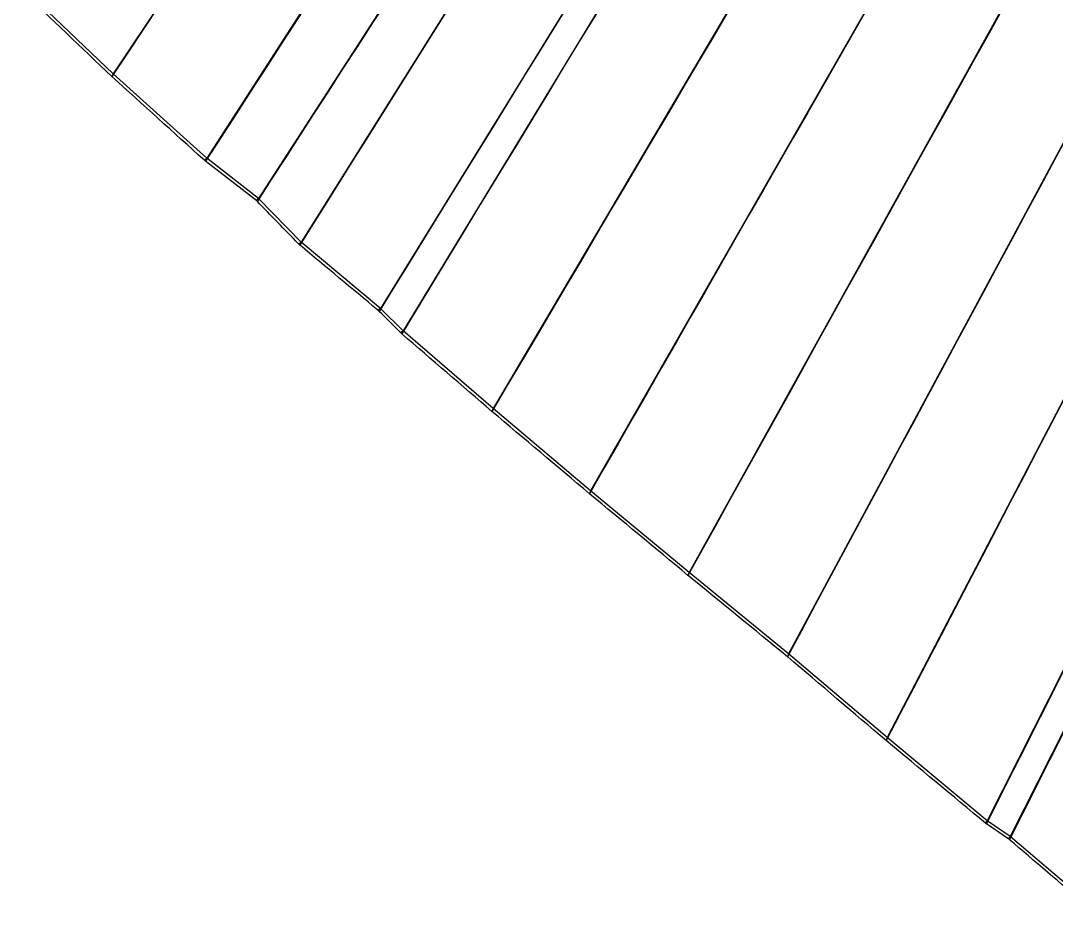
# Model space of a CAD drawing. Header units: metres. Extents: x 225018.4 to 225065.7, y 450831.4 to 450886.9.
# Drawn here: x 225024.173 to 225026.003, y 450841.605 to 450843.169 of the extents above; entities that cross this region are included whole.
import ezdxf

# ---------------------------------------------------------------- set-up
doc = ezdxf.new("R2010")
doc.units = ezdxf.units.M
doc.header["$MEASUREMENT"] = 0
doc.layers.add('사면1', color=7, linetype='Continuous')

msp = doc.modelspace()

# ---------------------------------------------------------------- linework, layer by layer
at = {"layer": '사면1', "color": 53}
for p, q in [((225027.9272, 450848.4794, 166.8093), (225024.3365, 450843.0751, 171.1349)), ((225027.9272, 450848.4794, 166.8093), (225024.3365, 450843.0751, 171.1349)), ((225028.0382, 450848.4056, 166.8322), (225024.5016, 450842.9256, 171.1803)), ((225028.1353, 450848.343, 166.8521), (225024.5933, 450842.8546, 171.2068)), ((225028.1503, 450848.3333, 166.8551), (225024.6685, 450842.7771, 171.2264)), ((225028.1503, 450848.3333, 166.8551), (225024.6685, 450842.7771, 171.2264)), ((225028.2633, 450848.2625, 166.878), (225024.8086, 450842.6601, 171.2659)), ((225028.2633, 450848.2625, 166.878), (225024.8086, 450842.6601, 171.2659)), ((225028.2725, 450848.2568, 166.8799), (225024.8486, 450842.6203, 171.2765)), ((225028.2725, 450848.2568, 166.8799), (225024.8486, 450842.6203, 171.2765)), ((225028.3772, 450848.1932, 166.9009), (225025.0077, 450842.4832, 171.321)), ((225028.3772, 450848.1932, 166.9009), (225025.0077, 450842.4832, 171.321)), ((225028.492, 450848.1254, 166.9238), (225025.1799, 450842.3378, 171.3694)), ((225028.492, 450848.1254, 166.9238), (225025.1799, 450842.3378, 171.3694)), ((225028.6077, 450848.0592, 166.9467), (225025.354, 450842.1935, 171.4186)), ((225028.6077, 450848.0592, 166.9467), (225025.354, 450842.1935, 171.4186)), ((225028.7243, 450847.9945, 166.9697), (225025.5296, 450842.0497, 171.4689)), ((225028.7243, 450847.9945, 166.9697), (225025.5296, 450842.0497, 171.4689)), ((225028.8418, 450847.9314, 166.9926), (225025.7042, 450841.9014, 171.5242)), ((225028.8418, 450847.9314, 166.9926), (225025.7042, 450841.9014, 171.5242)), ((225028.96, 450847.8699, 167.0155), (225025.8808, 450841.7543, 171.5802)), ((225029.0036, 450847.8479, 167.0239), (225025.9215, 450841.7266, 171.5928)), ((225024.3365, 450843.0751, 171.1349), (225024.1754, 450843.229, 171.0876)), ((225024.3365, 450843.0751, 171.1349), (225024.1754, 450843.229, 171.0876)), ((225024.5016, 450842.9256, 171.1803), (225024.3365, 450843.0751, 171.1349)), ((225024.5016, 450842.9256, 171.1803), (225024.3365, 450843.0751, 171.1349)), ((225024.6685, 450842.7771, 171.2264), (225024.5933, 450842.8546, 171.2068)), ((225024.6685, 450842.7771, 171.2264), (225024.5933, 450842.8546, 171.2068)), ((225024.8086, 450842.6601, 171.2659), (225024.6685, 450842.7771, 171.2264)), ((225024.8086, 450842.6601, 171.2659), (225024.6685, 450842.7771, 171.2264)), ((225024.8486, 450842.6203, 171.2765), (225024.8086, 450842.6601, 171.2659)), ((225024.8486, 450842.6203, 171.2765), (225024.8086, 450842.6601, 171.2659)), ((225025.0077, 450842.4832, 171.321), (225024.8486, 450842.6203, 171.2765)), ((225025.0077, 450842.4832, 171.321), (225024.8486, 450842.6203, 171.2765)), ((225025.0077, 450842.4832, 171.321), (225025.0056, 450842.478, 171.3127)), ((225025.0077, 450842.4832, 171.321), (225025.0056, 450842.478, 171.3127)), ((225025.1799, 450842.3378, 171.3694), (225025.0077, 450842.4832, 171.321)), ((225025.1799, 450842.3378, 171.3694), (225025.0077, 450842.4832, 171.321)), ((225025.1799, 450842.3378, 171.3694), (225025.1779, 450842.3326, 171.3611)), ((225025.1799, 450842.3378, 171.3694), (225025.1779, 450842.3326, 171.3611)), ((225025.354, 450842.1935, 171.4186), (225025.1799, 450842.3378, 171.3694)), ((225025.354, 450842.1935, 171.4186), (225025.1799, 450842.3378, 171.3694)), ((225025.354, 450842.1935, 171.4186), (225025.352, 450842.1882, 171.4103)), ((225025.354, 450842.1935, 171.4186), (225025.352, 450842.1882, 171.4103)), ((225025.5296, 450842.0497, 171.4689), (225025.354, 450842.1935, 171.4186)), ((225025.5296, 450842.0497, 171.4689), (225025.354, 450842.1935, 171.4186)), ((225025.7042, 450841.9014, 171.5242), (225025.5296, 450842.0497, 171.4689)), ((225025.7042, 450841.9014, 171.5242), (225025.5296, 450842.0497, 171.4689)), ((225025.7042, 450841.9014, 171.5242), (225025.7023, 450841.8961, 171.5159)), ((225025.7042, 450841.9014, 171.5242), (225025.7023, 450841.8961, 171.5159)), ((225025.8808, 450841.7543, 171.5802), (225025.7042, 450841.9014, 171.5242)), ((225025.8808, 450841.7543, 171.5802), (225025.7042, 450841.9014, 171.5242)), ((225026.0597, 450841.6085, 171.6367), (225025.9215, 450841.7266, 171.5928)), ((225026.0597, 450841.6085, 171.6367), (225025.9215, 450841.7266, 171.5928))]:
    msp.add_line(p, q, dxfattribs=at)
at = {"layer": '사면1', "color": 53, "extrusion": (0.178864, 0.53811, 0.823678)}
for p, q in [((225028.0382, 450848.4056, 166.8322), (225024.5016, 450842.9256, 171.1803)), ((225028.1353, 450848.343, 166.8521), (225024.5933, 450842.8546, 171.2068)), ((225024.5933, 450842.8546, 171.2068), (225024.5016, 450842.9256, 171.1803))]:
    msp.add_line(p, q, dxfattribs=at)
at = {"layer": '사면1', "color": 53, "extrusion": (0.120558, 0.554094, 0.823678)}
for p, q in [((225028.96, 450847.8699, 167.0155), (225025.8808, 450841.7543, 171.5802)), ((225029.0036, 450847.8479, 167.0239), (225025.9215, 450841.7266, 171.5928)), ((225025.9215, 450841.7266, 171.5928), (225025.8808, 450841.7543, 171.5802))]:
    msp.add_line(p, q, dxfattribs=at)
at = {"layer": '사면1', "color": 53, "extrusion": (-0.611335, -0.595168, 0.521578)}
for p, q in [((225024.5933, 450842.8546, 171.2068), (225024.5016, 450842.9256, 171.1803)), ((225024.5899, 450842.8504, 171.1981), (225024.4996, 450842.9204, 171.172))]:
    msp.add_line(p, q, dxfattribs=at)
at = {"layer": '사면1', "color": 53, "extrusion": (-0.178864, -0.53811, -0.823678)}
msp.add_line((225024.5899, 450842.8504, 171.1981), (225024.4996, 450842.9204, 171.172), dxfattribs=at)
at = {"layer": '사면1', "color": 53, "extrusion": (-0.586566, -0.629634, 0.509413)}
for p, q in [((225025.9215, 450841.7266, 171.5928), (225025.8808, 450841.7543, 171.5802)), ((225025.9191, 450841.7219, 171.5842), (225025.8794, 450841.7489, 171.5719))]:
    msp.add_line(p, q, dxfattribs=at)
at = {"layer": '사면1', "color": 53, "extrusion": (-0.120558, -0.554094, -0.823678)}
msp.add_line((225025.9191, 450841.7219, 171.5842), (225025.8794, 450841.7489, 171.5719), dxfattribs=at)
at = {"layer": '사면1', "color": 53}
for points, knots in [([(225027.9253, 450848.474, 166.8011), (225027.3361, 450847.5875, 167.5107), (225026.7126, 450846.6493, 168.2617), (225025.5379, 450844.8816, 169.6766), (225024.9244, 450843.9583, 170.4156), (225024.3341, 450843.07, 171.1266)], [0.077917, 0.077917, 0.077917, 0.077917, 3.860047, 3.860047, 7.699123, 7.699123, 7.699123, 7.699123]), ([(225027.9253, 450848.474, 166.8011), (225027.3361, 450847.5875, 167.5107), (225026.7126, 450846.6493, 168.2617), (225025.5379, 450844.8816, 169.6766), (225024.9244, 450843.9583, 170.4156), (225024.3341, 450843.07, 171.1266)], [0.077917, 0.077917, 0.077917, 0.077917, 3.860047, 3.860047, 7.699123, 7.699123, 7.699123, 7.699123]), ([(225028.0364, 450848.4002, 166.824), (225027.4564, 450847.5016, 167.537), (225026.8422, 450846.55, 168.292), (225025.6852, 450844.7574, 169.7144), (225025.081, 450843.8213, 170.4572), (225024.4996, 450842.9204, 171.172)], [-7.829184, -7.829184, -7.829184, -7.829184, -3.982196, -3.982196, -0.078286, -0.078286, -0.078286, -0.078286]), ([(225028.0364, 450848.4002, 166.824), (225027.4564, 450847.5016, 167.537), (225026.8422, 450846.55, 168.292), (225025.6852, 450844.7574, 169.7144), (225025.081, 450843.8213, 170.4572), (225024.4996, 450842.9204, 171.172)], [-7.829184, -7.829184, -7.829184, -7.829184, -3.982196, -3.982196, -0.078286, -0.078286, -0.078286, -0.078286]), ([(225028.1335, 450848.3376, 166.8438), (225028.128, 450848.3292, 166.8505), (225028.1224, 450848.3204, 166.8574), (225027.6648, 450847.6121, 167.4196), (225026.4789, 450845.7748, 168.8774), (225025.8091, 450844.7369, 169.7009), (225025.1137, 450843.6594, 170.5558), (225024.5911, 450842.8497, 171.1983)], [-0.036217, -0.036217, -0.036217, -0.036217, 0, 0, 3.004136, 3.004136, 17.203137, 17.203137, 17.203137, 17.203137]), ([(225028.1335, 450848.3376, 166.8438), (225028.128, 450848.3292, 166.8505), (225028.1224, 450848.3204, 166.8574), (225027.6648, 450847.6121, 167.4196), (225026.4789, 450845.7748, 168.8774), (225025.8091, 450844.7369, 169.7009), (225025.1137, 450843.6594, 170.5558), (225024.5911, 450842.8497, 171.1983)], [-0.036217, -0.036217, -0.036217, -0.036217, 0, 0, 3.004136, 3.004136, 17.203137, 17.203137, 17.203137, 17.203137]), ([(225028.1485, 450848.3279, 166.8469), (225028.1221, 450848.2857, 166.8801), (225028.0865, 450848.2291, 166.9246), (225027.8019, 450847.7753, 167.2817), (225027.4594, 450847.2289, 167.7116), (225026.8441, 450846.2472, 168.484), (225026.3225, 450845.415, 169.1388), (225025.5273, 450844.1462, 170.137), (225025.0792, 450843.4312, 170.6996), (225024.6662, 450842.7722, 171.2181)], [-3.27268, -3.27268, -3.27268, -3.27268, -3.162691, -3.162691, -2.553012, -2.553012, -1.358313, -1.358313, -0.059741, -0.059741, -0.059741, -0.059741]), ([(225028.1485, 450848.3279, 166.8469), (225028.1221, 450848.2857, 166.8801), (225028.0865, 450848.2291, 166.9246), (225027.8019, 450847.7753, 167.2817), (225027.4594, 450847.2289, 167.7116), (225026.8441, 450846.2472, 168.484), (225026.3225, 450845.415, 169.1388), (225025.5273, 450844.1462, 170.137), (225025.0792, 450843.4312, 170.6996), (225024.6662, 450842.7722, 171.2181)], [-3.27268, -3.27268, -3.27268, -3.27268, -3.162691, -3.162691, -2.553012, -2.553012, -1.358313, -1.358313, -0.059741, -0.059741, -0.059741, -0.059741]), ([(225028.2709, 450848.2513, 166.8717), (225027.799, 450847.4754, 167.477), (225026.6723, 450845.621, 168.9236), (225026.0133, 450844.5365, 169.7696), (225025.3836, 450843.4999, 170.5782), (225024.8462, 450842.6154, 171.2682)], [0.023051, 0.023051, 0.023051, 0.023051, 3.231418, 3.231418, 18.568244, 18.568244, 18.568244, 18.568244]), ([(225028.2709, 450848.2513, 166.8717), (225027.799, 450847.4754, 167.477), (225026.6723, 450845.621, 168.9236), (225026.0133, 450844.5365, 169.7696), (225025.3836, 450843.4999, 170.5782), (225024.8462, 450842.6154, 171.2682)], [0.023051, 0.023051, 0.023051, 0.023051, 3.231418, 3.231418, 18.568244, 18.568244, 18.568244, 18.568244]), ([(225028.234, 450848.2124, 166.9048), (225028.2285, 450848.2034, 166.9118), (225028.2234, 450848.1952, 166.9182), (225028.2179, 450848.1863, 166.9252), (225027.8772, 450847.6344, 167.3576), (225027.1899, 450846.5201, 168.2304), (225026.8039, 450845.8942, 168.7206), (225026.7194, 450845.7573, 168.8279), (225026.6494, 450845.6437, 168.9168), (225026.6006, 450845.5646, 168.9788), (225026.5758, 450845.5243, 169.0103), (225026.5564, 450845.4929, 169.0349), (225026.5434, 450845.4719, 169.0514), (225026.5322, 450845.4537, 169.0656), (225026.5259, 450845.4435, 169.0736), (225026.518, 450845.4306, 169.0837), (225025.9745, 450844.5494, 169.7739), (225025.3374, 450843.5163, 170.5831), (225024.8062, 450842.655, 171.2577)], [0.03899, 0.03899, 0.03899, 0.03899, 0.076825, 0.076825, 0.076825, 2.415365, 2.415365, 2.415365, 2.926921, 2.926921, 2.926921, 3.187042, 3.187042, 3.187042, 3.411859, 3.411859, 3.411859, 18.785144, 18.785144, 18.785144, 18.785144]), ([(225028.234, 450848.2124, 166.9048), (225028.2285, 450848.2034, 166.9118), (225028.2234, 450848.1952, 166.9182), (225028.2179, 450848.1863, 166.9252), (225027.8772, 450847.6344, 167.3576), (225027.1899, 450846.5201, 168.2304), (225026.8039, 450845.8942, 168.7206), (225026.7194, 450845.7573, 168.8279), (225026.6494, 450845.6437, 168.9168), (225026.6006, 450845.5646, 168.9788), (225026.5758, 450845.5243, 169.0103), (225026.5564, 450845.4929, 169.0349), (225026.5434, 450845.4719, 169.0514), (225026.5322, 450845.4537, 169.0656), (225026.5259, 450845.4435, 169.0736), (225026.518, 450845.4306, 169.0837), (225025.9745, 450844.5494, 169.7739), (225025.3374, 450843.5163, 170.5831), (225024.8062, 450842.655, 171.2577)], [0.03899, 0.03899, 0.03899, 0.03899, 0.076825, 0.076825, 0.076825, 2.415365, 2.415365, 2.415365, 2.926921, 2.926921, 2.926921, 3.187042, 3.187042, 3.187042, 3.411859, 3.411859, 3.411859, 18.785144, 18.785144, 18.785144, 18.785144]), ([(225028.3756, 450848.1878, 166.8927), (225027.8233, 450847.2522, 167.6169), (225027.2362, 450846.2575, 168.3869), (225026.1356, 450844.3928, 169.8305), (225025.5591, 450843.4158, 170.5867), (225025.0056, 450842.478, 171.3127)], [-7.958406, -7.958406, -7.958406, -7.958406, -4.051888, -4.051888, -0.079574, -0.079574, -0.079574, -0.079574]), ([(225028.3756, 450848.1878, 166.8927), (225027.8233, 450847.2522, 167.6169), (225027.2362, 450846.2575, 168.3869), (225026.1356, 450844.3928, 169.8305), (225025.5591, 450843.4158, 170.5867), (225025.0056, 450842.478, 171.3127)], [-7.958406, -7.958406, -7.958406, -7.958406, -4.051888, -4.051888, -0.079574, -0.079574, -0.079574, -0.079574]), ([(225028.4905, 450848.12, 166.9156), (225027.9474, 450847.1713, 167.6443), (225027.3711, 450846.1645, 168.4177), (225026.2886, 450844.2732, 169.8705), (225025.7222, 450843.2837, 170.6306), (225025.1779, 450842.3326, 171.3611)], [0.080066, 0.080066, 0.080066, 0.080066, 3.962548, 3.962548, 7.906879, 7.906879, 7.906879, 7.906879]), ([(225028.4905, 450848.12, 166.9156), (225027.9474, 450847.1713, 167.6443), (225027.3711, 450846.1645, 168.4177), (225026.2886, 450844.2732, 169.8705), (225025.7222, 450843.2837, 170.6306), (225025.1779, 450842.3326, 171.3611)], [0.080066, 0.080066, 0.080066, 0.080066, 3.962548, 3.962548, 7.906879, 7.906879, 7.906879, 7.906879]), ([(225028.6063, 450848.0537, 166.9385), (225028.0728, 450847.0924, 167.6714), (225027.5063, 450846.0714, 168.4499), (225026.4432, 450844.1551, 169.9108), (225025.8868, 450843.1522, 170.6754), (225025.352, 450842.1882, 171.4103)], [0.08054, 0.08054, 0.08054, 0.08054, 3.984672, 3.984672, 7.952646, 7.952646, 7.952646, 7.952646]), ([(225028.6063, 450848.0537, 166.9385), (225028.0728, 450847.0924, 167.6714), (225027.5063, 450846.0714, 168.4499), (225026.4432, 450844.1551, 169.9108), (225025.8868, 450843.1522, 170.6754), (225025.352, 450842.1882, 171.4103)], [0.08054, 0.08054, 0.08054, 0.08054, 3.984672, 3.984672, 7.952646, 7.952646, 7.952646, 7.952646]), ([(225028.7229, 450847.989, 166.9614), (225028.1993, 450847.015, 167.6986), (225027.643, 450845.9799, 168.482), (225026.5991, 450844.0379, 169.9519), (225026.0525, 450843.0208, 170.7216), (225025.5277, 450842.0445, 171.4606)], [0.081019, 0.081019, 0.081019, 0.081019, 4.006262, 4.006262, 7.995815, 7.995815, 7.995815, 7.995815]), ([(225028.7229, 450847.989, 166.9614), (225028.1993, 450847.015, 167.6986), (225027.643, 450845.9799, 168.482), (225026.5991, 450844.0379, 169.9519), (225026.0525, 450843.0208, 170.7216), (225025.5277, 450842.0445, 171.4606)], [0.081019, 0.081019, 0.081019, 0.081019, 4.006262, 4.006262, 7.995815, 7.995815, 7.995815, 7.995815]), ([(225028.8405, 450847.9259, 166.9843), (225028.3263, 450846.9381, 167.7267), (225027.7795, 450845.8876, 168.5162), (225026.7547, 450843.9182, 169.9962), (225026.2178, 450842.8866, 170.7716), (225025.7023, 450841.8961, 171.5159)], [0.081614, 0.081614, 0.081614, 0.081614, 4.03467, 4.03467, 8.05356, 8.05356, 8.05356, 8.05356]), ([(225028.8405, 450847.9259, 166.9843), (225028.3263, 450846.9381, 167.7267), (225027.7795, 450845.8876, 168.5162), (225026.7547, 450843.9182, 169.9962), (225026.2178, 450842.8866, 170.7716), (225025.7023, 450841.8961, 171.5159)], [0.081614, 0.081614, 0.081614, 0.081614, 4.03467, 4.03467, 8.05356, 8.05356, 8.05356, 8.05356]), ([(225028.9588, 450847.8644, 167.0072), (225028.4539, 450846.8618, 167.7555), (225027.9171, 450845.7958, 168.5512), (225026.912, 450843.7997, 170.0411), (225026.3851, 450842.7533, 170.8222), (225025.8794, 450841.7489, 171.5719)], [-8.227469, -8.227469, -8.227469, -8.227469, -4.190958, -4.190958, -0.082179, -0.082179, -0.082179, -0.082179]), ([(225028.9588, 450847.8644, 167.0072), (225028.4539, 450846.8618, 167.7555), (225027.9171, 450845.7958, 168.5512), (225026.912, 450843.7997, 170.0411), (225026.3851, 450842.7533, 170.8222), (225025.8794, 450841.7489, 171.5719)], [-8.227469, -8.227469, -8.227469, -8.227469, -4.190958, -4.190958, -0.082179, -0.082179, -0.082179, -0.082179]), ([(225029.0024, 450847.8424, 167.0156), (225028.9976, 450847.8327, 167.0228), (225028.9927, 450847.8231, 167.03), (225028.5374, 450846.9191, 167.7048), (225028.0092, 450845.8701, 168.4878), (225026.9583, 450843.7833, 170.0454), (225026.4194, 450842.7129, 170.8443), (225025.9201, 450841.7214, 171.5844)], [-0.038996, -0.038996, -0.038996, -0.038996, 0, 0, 3.610275, 3.610275, 6.922587, 6.922587, 6.922587, 6.922587]), ([(225029.0024, 450847.8424, 167.0156), (225028.9976, 450847.8327, 167.0228), (225028.9927, 450847.8231, 167.03), (225028.5374, 450846.9191, 167.7048), (225028.0092, 450845.8701, 168.4878), (225026.9583, 450843.7833, 170.0454), (225026.4194, 450842.7129, 170.8443), (225025.9201, 450841.7214, 171.5844)], [-0.038996, -0.038996, -0.038996, -0.038996, 0, 0, 3.610275, 3.610275, 6.922587, 6.922587, 6.922587, 6.922587]), ([(225024.3337, 450843.0704, 171.1265), (225024.2801, 450843.1216, 171.1108), (225024.2265, 450843.1727, 171.095), (225024.173, 450843.2239, 171.0793), (225024.173, 450843.2239, 171.0793), (225024.173, 450843.2239, 171.0793), (225024.173, 450843.2239, 171.0793)], [0.0006004, 0.0006004, 0.0006004, 0.0006004, 0.2277659, 0.2277659, 0.2277659, 0.227801, 0.227801, 0.227801, 0.227801]), ([(225024.3337, 450843.0704, 171.1265), (225024.2801, 450843.1216, 171.1108), (225024.2265, 450843.1727, 171.095), (225024.173, 450843.2239, 171.0793), (225024.173, 450843.2239, 171.0793), (225024.173, 450843.2239, 171.0793), (225024.173, 450843.2239, 171.0793)], [0.0006004, 0.0006004, 0.0006004, 0.0006004, 0.2277659, 0.2277659, 0.2277659, 0.227801, 0.227801, 0.227801, 0.227801]), ([(225024.3365, 450843.0751, 171.1349), (225024.336, 450843.0743, 171.1335), (225024.3355, 450843.0735, 171.1321), (225024.3346, 450843.072, 171.1293), (225024.3341, 450843.0712, 171.1279), (225024.3337, 450843.0704, 171.1265)], [0, 0, 0, 0, 0.005011198, 0.005011198, 0.009980038, 0.009980038, 0.009980038, 0.009980038]), ([(225024.3365, 450843.0751, 171.1349), (225024.336, 450843.0743, 171.1335), (225024.3355, 450843.0735, 171.1321), (225024.3346, 450843.072, 171.1293), (225024.3341, 450843.0712, 171.1279), (225024.3337, 450843.0704, 171.1265)], [0, 0, 0, 0, 0.005011198, 0.005011198, 0.009980038, 0.009980038, 0.009980038, 0.009980038]), ([(225024.4976, 450842.922, 171.1715), (225024.4431, 450842.9713, 171.1566), (225024.3886, 450843.0207, 171.1416), (225024.3341, 450843.07, 171.1267), (225024.3341, 450843.07, 171.1267), (225024.3341, 450843.07, 171.1267), (225024.3341, 450843.07, 171.1266)], [0.0023115, 0.0023115, 0.0023115, 0.0023115, 0.2273346, 0.2273346, 0.2273346, 0.2273705, 0.2273705, 0.2273705, 0.2273705]), ([(225024.4976, 450842.922, 171.1715), (225024.4431, 450842.9713, 171.1566), (225024.3886, 450843.0207, 171.1416), (225024.3341, 450843.07, 171.1267), (225024.3341, 450843.07, 171.1267), (225024.3341, 450843.07, 171.1267), (225024.3341, 450843.07, 171.1266)], [0.0023115, 0.0023115, 0.0023115, 0.0023115, 0.2273346, 0.2273346, 0.2273346, 0.2273705, 0.2273705, 0.2273705, 0.2273705]), ([(225024.5016, 450842.9256, 171.1803), (225024.501, 450842.925, 171.1788), (225024.5003, 450842.9244, 171.1774), (225024.499, 450842.9232, 171.1745), (225024.4983, 450842.9226, 171.173), (225024.4976, 450842.922, 171.1715)], [0, 0, 0, 0, 0.00512181, 0.00512181, 0.01025081, 0.01025081, 0.01025081, 0.01025081]), ([(225024.5016, 450842.9256, 171.1803), (225024.501, 450842.925, 171.1788), (225024.5003, 450842.9244, 171.1774), (225024.499, 450842.9232, 171.1745), (225024.4983, 450842.9226, 171.173), (225024.4976, 450842.922, 171.1715)], [0, 0, 0, 0, 0.00512181, 0.00512181, 0.01025081, 0.01025081, 0.01025081, 0.01025081]), ([(225024.5933, 450842.8546, 171.2068), (225024.5925, 450842.8541, 171.2053), (225024.5918, 450842.8536, 171.2038), (225024.5904, 450842.8526, 171.201), (225024.5897, 450842.8521, 171.1997), (225024.589, 450842.8516, 171.1983)], [0, 0, 0, 0, 0.005131873, 0.005131873, 0.009940922, 0.009940922, 0.009940922, 0.009940922]), ([(225024.5933, 450842.8546, 171.2068), (225024.5925, 450842.8541, 171.2053), (225024.5918, 450842.8536, 171.2038), (225024.5904, 450842.8526, 171.201), (225024.5897, 450842.8521, 171.1997), (225024.589, 450842.8516, 171.1983)], [0, 0, 0, 0, 0.005131873, 0.005131873, 0.009940922, 0.009940922, 0.009940922, 0.009940922]), ([(225024.6685, 450842.7771, 171.2264), (225024.6677, 450842.7766, 171.2249), (225024.6669, 450842.7761, 171.2234), (225024.6654, 450842.7752, 171.2205), (225024.6646, 450842.7747, 171.219), (225024.6639, 450842.7743, 171.2176)], [0, 0, 0, 0, 0.00533154, 0.00533154, 0.01039727, 0.01039727, 0.01039727, 0.01039727]), ([(225024.6685, 450842.7771, 171.2264), (225024.6677, 450842.7766, 171.2249), (225024.6669, 450842.7761, 171.2234), (225024.6654, 450842.7752, 171.2205), (225024.6646, 450842.7747, 171.219), (225024.6639, 450842.7743, 171.2176)], [0, 0, 0, 0, 0.00533154, 0.00533154, 0.01039727, 0.01039727, 0.01039727, 0.01039727]), ([(225024.8039, 450842.6572, 171.2569), (225024.7581, 450842.6954, 171.244), (225024.7123, 450842.7336, 171.2311), (225024.6665, 450842.7719, 171.2181), (225024.6664, 450842.772, 171.2181), (225024.6663, 450842.7721, 171.2181), (225024.6662, 450842.7722, 171.2181)], [0.0036228, 0.0036228, 0.0036228, 0.0036228, 0.1867178, 0.1867178, 0.1867178, 0.1871573, 0.1871573, 0.1871573, 0.1871573]), ([(225024.8039, 450842.6572, 171.2569), (225024.7581, 450842.6954, 171.244), (225024.7123, 450842.7336, 171.2311), (225024.6665, 450842.7719, 171.2181), (225024.6664, 450842.772, 171.2181), (225024.6663, 450842.7721, 171.2181), (225024.6662, 450842.7722, 171.2181)], [0.0036228, 0.0036228, 0.0036228, 0.0036228, 0.1867178, 0.1867178, 0.1867178, 0.1871573, 0.1871573, 0.1871573, 0.1871573]), ([(225024.8086, 450842.6601, 171.2659), (225024.8078, 450842.6596, 171.2644), (225024.807, 450842.6592, 171.2629), (225024.8055, 450842.6582, 171.26), (225024.8047, 450842.6577, 171.2585), (225024.804, 450842.6572, 171.2571), (225024.8039, 450842.6572, 171.257), (225024.8039, 450842.6572, 171.257), (225024.8039, 450842.6572, 171.2569)], [0, 0, 0, 0, 0.00530131, 0.00530131, 0.01036584, 0.01036584, 0.01036584, 0.01060096, 0.01060096, 0.01060096, 0.01060096]), ([(225024.8086, 450842.6601, 171.2659), (225024.8078, 450842.6596, 171.2644), (225024.807, 450842.6592, 171.2629), (225024.8055, 450842.6582, 171.26), (225024.8047, 450842.6577, 171.2585), (225024.804, 450842.6572, 171.2571), (225024.8039, 450842.6572, 171.257), (225024.8039, 450842.6572, 171.257), (225024.8039, 450842.6572, 171.2569)], [0, 0, 0, 0, 0.00530131, 0.00530131, 0.01036584, 0.01036584, 0.01036584, 0.01060096, 0.01060096, 0.01060096, 0.01060096]), ([(225024.8486, 450842.6203, 171.2765), (225024.8477, 450842.6199, 171.275), (225024.8469, 450842.6194, 171.2735), (225024.8453, 450842.6185, 171.2705), (225024.8446, 450842.618, 171.2691), (225024.8438, 450842.6176, 171.2676)], [0, 0, 0, 0, 0.0053306, 0.0053306, 0.01045424, 0.01045424, 0.01045424, 0.01045424]), ([(225024.8486, 450842.6203, 171.2765), (225024.8477, 450842.6199, 171.275), (225024.8469, 450842.6194, 171.2735), (225024.8453, 450842.6185, 171.2705), (225024.8446, 450842.618, 171.2691), (225024.8438, 450842.6176, 171.2676)], [0, 0, 0, 0, 0.0053306, 0.0053306, 0.01045424, 0.01045424, 0.01045424, 0.01045424]), ([(225025.0056, 450842.478, 171.3127), (225025.0056, 450842.478, 171.3127), (225025.0056, 450842.4781, 171.3127), (225025.0056, 450842.4781, 171.3127), (225024.9525, 450842.5238, 171.2978), (225024.8995, 450842.5695, 171.283), (225024.8464, 450842.6152, 171.2682), (225024.8463, 450842.6152, 171.2682), (225024.8463, 450842.6153, 171.2682), (225024.8462, 450842.6154, 171.2682)], [-0.0000395, -0.0000395, -0.0000395, -0.0000395, 0, 0, 0, 0.2147091, 0.2147091, 0.2147091, 0.215016, 0.215016, 0.215016, 0.215016]), ([(225025.0056, 450842.478, 171.3127), (225025.0056, 450842.478, 171.3127), (225025.0056, 450842.4781, 171.3127), (225025.0056, 450842.4781, 171.3127), (225024.9525, 450842.5238, 171.2978), (225024.8995, 450842.5695, 171.283), (225024.8464, 450842.6152, 171.2682), (225024.8463, 450842.6152, 171.2682), (225024.8463, 450842.6153, 171.2682), (225024.8462, 450842.6154, 171.2682)], [-0.0000395, -0.0000395, -0.0000395, -0.0000395, 0, 0, 0, 0.2147091, 0.2147091, 0.2147091, 0.215016, 0.215016, 0.215016, 0.215016]), ([(225025.1779, 450842.3326, 171.3611), (225025.1779, 450842.3326, 171.3611), (225025.1779, 450842.3326, 171.3611), (225025.1779, 450842.3326, 171.3611), (225025.1205, 450842.3811, 171.3449), (225025.0631, 450842.4296, 171.3288), (225025.0056, 450842.478, 171.3127), (225025.0056, 450842.478, 171.3127), (225025.0056, 450842.478, 171.3127), (225025.0056, 450842.4781, 171.3127)], [-0.0000335, -0.0000335, -0.0000335, -0.0000335, 0, 0, 0, 0.2305561, 0.2305561, 0.2305561, 0.2305957, 0.2305957, 0.2305957, 0.2305957]), ([(225025.1779, 450842.3326, 171.3611), (225025.1779, 450842.3326, 171.3611), (225025.1779, 450842.3326, 171.3611), (225025.1779, 450842.3326, 171.3611), (225025.1205, 450842.3811, 171.3449), (225025.0631, 450842.4296, 171.3288), (225025.0056, 450842.478, 171.3127), (225025.0056, 450842.478, 171.3127), (225025.0056, 450842.478, 171.3127), (225025.0056, 450842.4781, 171.3127)], [-0.0000335, -0.0000335, -0.0000335, -0.0000335, 0, 0, 0, 0.2305561, 0.2305561, 0.2305561, 0.2305957, 0.2305957, 0.2305957, 0.2305957]), ([(225025.352, 450842.1882, 171.4103), (225025.352, 450842.1882, 171.4103), (225025.352, 450842.1882, 171.4103), (225025.352, 450842.1882, 171.4103), (225025.294, 450842.2364, 171.3939), (225025.236, 450842.2845, 171.3775), (225025.1779, 450842.3326, 171.3611), (225025.1779, 450842.3326, 171.3611), (225025.1779, 450842.3326, 171.3611), (225025.1779, 450842.3326, 171.3611)], [-0.0000334, -0.0000334, -0.0000334, -0.0000334, 0, 0, 0, 0.231421, 0.231421, 0.231421, 0.2314545, 0.2314545, 0.2314545, 0.2314545]), ([(225025.352, 450842.1882, 171.4103), (225025.352, 450842.1882, 171.4103), (225025.352, 450842.1882, 171.4103), (225025.352, 450842.1882, 171.4103), (225025.294, 450842.2364, 171.3939), (225025.236, 450842.2845, 171.3775), (225025.1779, 450842.3326, 171.3611), (225025.1779, 450842.3326, 171.3611), (225025.1779, 450842.3326, 171.3611), (225025.1779, 450842.3326, 171.3611)], [-0.0000334, -0.0000334, -0.0000334, -0.0000334, 0, 0, 0, 0.231421, 0.231421, 0.231421, 0.2314545, 0.2314545, 0.2314545, 0.2314545]), ([(225025.5277, 450842.0445, 171.4606), (225025.5277, 450842.0445, 171.4606), (225025.5277, 450842.0445, 171.4606), (225025.5277, 450842.0445, 171.4606), (225025.4692, 450842.0924, 171.4438), (225025.4106, 450842.1403, 171.4271), (225025.3521, 450842.1882, 171.4103), (225025.3521, 450842.1882, 171.4103), (225025.352, 450842.1882, 171.4103), (225025.352, 450842.1882, 171.4103)], [-0.0000359, -0.0000359, -0.0000359, -0.0000359, 0, 0, 0, 0.2324559, 0.2324559, 0.2324559, 0.2324894, 0.2324894, 0.2324894, 0.2324894]), ([(225025.5277, 450842.0445, 171.4606), (225025.5277, 450842.0445, 171.4606), (225025.5277, 450842.0445, 171.4606), (225025.5277, 450842.0445, 171.4606), (225025.4692, 450842.0924, 171.4438), (225025.4106, 450842.1403, 171.4271), (225025.3521, 450842.1882, 171.4103), (225025.3521, 450842.1882, 171.4103), (225025.352, 450842.1882, 171.4103), (225025.352, 450842.1882, 171.4103)], [-0.0000359, -0.0000359, -0.0000359, -0.0000359, 0, 0, 0, 0.2324559, 0.2324559, 0.2324559, 0.2324894, 0.2324894, 0.2324894, 0.2324894]), ([(225025.5296, 450842.0497, 171.4689), (225025.5294, 450842.0486, 171.4673), (225025.5292, 450842.0477, 171.4661), (225025.5288, 450842.0459, 171.4635), (225025.5285, 450842.045, 171.4621), (225025.5283, 450842.044, 171.4608)], [-0.009578827, -0.009578827, -0.009578827, -0.009578827, -0.005005489, -0.005005489, 0, 0, 0, 0]), ([(225025.5296, 450842.0497, 171.4689), (225025.5294, 450842.0486, 171.4673), (225025.5292, 450842.0477, 171.4661), (225025.5288, 450842.0459, 171.4635), (225025.5285, 450842.045, 171.4621), (225025.5283, 450842.044, 171.4608)], [-0.009578827, -0.009578827, -0.009578827, -0.009578827, -0.005005489, -0.005005489, 0, 0, 0, 0]), ([(225025.7023, 450841.8961, 171.5159), (225025.7023, 450841.8961, 171.5159), (225025.7023, 450841.8961, 171.5159), (225025.7023, 450841.8961, 171.5159), (225025.6443, 450841.9454, 171.4975), (225025.5863, 450841.9947, 171.4791), (225025.5283, 450842.044, 171.4608)], [-0.0000326, -0.0000326, -0.0000326, -0.0000326, 0, 0, 0, 0.2349227, 0.2349227, 0.2349227, 0.2349227]), ([(225025.7023, 450841.8961, 171.5159), (225025.7023, 450841.8961, 171.5159), (225025.7023, 450841.8961, 171.5159), (225025.7023, 450841.8961, 171.5159), (225025.6443, 450841.9454, 171.4975), (225025.5863, 450841.9947, 171.4791), (225025.5283, 450842.044, 171.4608)], [-0.0000326, -0.0000326, -0.0000326, -0.0000326, 0, 0, 0, 0.2349227, 0.2349227, 0.2349227, 0.2349227]), ([(225025.8775, 450841.7503, 171.5714), (225025.8191, 450841.7989, 171.5529), (225025.7607, 450841.8475, 171.5344), (225025.7024, 450841.8961, 171.5159), (225025.7024, 450841.8961, 171.5159), (225025.7024, 450841.8961, 171.5159), (225025.7023, 450841.8961, 171.5159)], [0.002072, 0.002072, 0.002072, 0.002072, 0.2365996, 0.2365996, 0.2365996, 0.2366323, 0.2366323, 0.2366323, 0.2366323]), ([(225025.8775, 450841.7503, 171.5714), (225025.8191, 450841.7989, 171.5529), (225025.7607, 450841.8475, 171.5344), (225025.7024, 450841.8961, 171.5159), (225025.7024, 450841.8961, 171.5159), (225025.7024, 450841.8961, 171.5159), (225025.7023, 450841.8961, 171.5159)], [0.002072, 0.002072, 0.002072, 0.002072, 0.2365996, 0.2365996, 0.2365996, 0.2366323, 0.2366323, 0.2366323, 0.2366323]), ([(225025.8808, 450841.7543, 171.5802), (225025.8803, 450841.7536, 171.5787), (225025.8797, 450841.7529, 171.5772), (225025.8786, 450841.7516, 171.5743), (225025.8781, 450841.7509, 171.5728), (225025.8775, 450841.7503, 171.5714)], [0, 0, 0, 0, 0.00509159, 0.00509159, 0.01018405, 0.01018405, 0.01018405, 0.01018405]), ([(225025.8808, 450841.7543, 171.5802), (225025.8803, 450841.7536, 171.5787), (225025.8797, 450841.7529, 171.5772), (225025.8786, 450841.7516, 171.5743), (225025.8781, 450841.7509, 171.5728), (225025.8775, 450841.7503, 171.5714)], [0, 0, 0, 0, 0.00509159, 0.00509159, 0.01018405, 0.01018405, 0.01018405, 0.01018405]), ([(225025.9215, 450841.7266, 171.5928), (225025.921, 450841.7259, 171.5914), (225025.9204, 450841.7253, 171.5899), (225025.9193, 450841.724, 171.587), (225025.9188, 450841.7234, 171.5856), (225025.9182, 450841.7228, 171.5843)], [0, 0, 0, 0, 0.005091278, 0.005091278, 0.009947804, 0.009947804, 0.009947804, 0.009947804]), ([(225025.9215, 450841.7266, 171.5928), (225025.921, 450841.7259, 171.5914), (225025.9204, 450841.7253, 171.5899), (225025.9193, 450841.724, 171.587), (225025.9188, 450841.7234, 171.5856), (225025.9182, 450841.7228, 171.5843)], [0, 0, 0, 0, 0.005091278, 0.005091278, 0.009947804, 0.009947804, 0.009947804, 0.009947804])]:
    msp.add_open_spline(points, degree=3, knots=knots, dxfattribs=at)
for points in [[(225024.3337, 450843.0704, 171.1265), (225024.3338, 450843.0703, 171.1266), (225024.334, 450843.0701, 171.1266), (225024.3341, 450843.07, 171.1266)], [(225024.3337, 450843.0704, 171.1265), (225024.3338, 450843.0703, 171.1266), (225024.334, 450843.0701, 171.1266), (225024.3341, 450843.07, 171.1266)], [(225024.4976, 450842.922, 171.1715), (225024.4983, 450842.9215, 171.1717), (225024.4989, 450842.9209, 171.1718), (225024.4996, 450842.9204, 171.172)], [(225024.4976, 450842.922, 171.1715), (225024.4983, 450842.9215, 171.1717), (225024.4989, 450842.9209, 171.1718), (225024.4996, 450842.9204, 171.172)], [(225024.6639, 450842.7743, 171.2176), (225024.6394, 450842.7995, 171.2112), (225024.6149, 450842.8246, 171.2048), (225024.5905, 450842.8498, 171.1984)], [(225024.6639, 450842.7743, 171.2176), (225024.6394, 450842.7995, 171.2112), (225024.6149, 450842.8246, 171.2048), (225024.5905, 450842.8498, 171.1984)], [(225024.6639, 450842.7743, 171.2176), (225024.6646, 450842.7736, 171.2178), (225024.6654, 450842.7729, 171.2179), (225024.6662, 450842.7722, 171.2181)], [(225024.6639, 450842.7743, 171.2176), (225024.6646, 450842.7736, 171.2178), (225024.6654, 450842.7729, 171.2179), (225024.6662, 450842.7722, 171.2181)], [(225024.8039, 450842.6572, 171.2569), (225024.8047, 450842.6565, 171.2572), (225024.8054, 450842.6557, 171.2574), (225024.8062, 450842.655, 171.2577)], [(225024.8039, 450842.6572, 171.2569), (225024.8047, 450842.6565, 171.2572), (225024.8054, 450842.6557, 171.2574), (225024.8062, 450842.655, 171.2577)], [(225024.8438, 450842.6176, 171.2676), (225024.8313, 450842.6301, 171.2643), (225024.8187, 450842.6425, 171.261), (225024.8062, 450842.655, 171.2577)], [(225024.8438, 450842.6176, 171.2676), (225024.8313, 450842.6301, 171.2643), (225024.8187, 450842.6425, 171.261), (225024.8062, 450842.655, 171.2577)], [(225024.8438, 450842.6176, 171.2676), (225024.8446, 450842.6169, 171.2678), (225024.8454, 450842.6161, 171.268), (225024.8462, 450842.6154, 171.2682)], [(225024.8438, 450842.6176, 171.2676), (225024.8446, 450842.6169, 171.2678), (225024.8454, 450842.6161, 171.268), (225024.8462, 450842.6154, 171.2682)], [(225025.5277, 450842.0445, 171.4606), (225025.5279, 450842.0443, 171.4606), (225025.5281, 450842.0442, 171.4607), (225025.5283, 450842.044, 171.4608)], [(225025.5277, 450842.0445, 171.4606), (225025.5279, 450842.0443, 171.4606), (225025.5281, 450842.0442, 171.4607), (225025.5283, 450842.044, 171.4608)], [(225025.8775, 450841.7503, 171.5714), (225025.8781, 450841.7498, 171.5715), (225025.8787, 450841.7494, 171.5717), (225025.8794, 450841.7489, 171.5719)], [(225025.8775, 450841.7503, 171.5714), (225025.8781, 450841.7498, 171.5715), (225025.8787, 450841.7494, 171.5717), (225025.8794, 450841.7489, 171.5719)], [(225026.0558, 450841.605, 171.6277), (225026.0104, 450841.6437, 171.6133), (225025.9651, 450841.6825, 171.5989), (225025.9197, 450841.7213, 171.5845)], [(225026.0558, 450841.605, 171.6277), (225026.0104, 450841.6437, 171.6133), (225025.9651, 450841.6825, 171.5989), (225025.9197, 450841.7213, 171.5845)]]:
    msp.add_open_spline(points, degree=3, dxfattribs=at)

doc.saveas('drawing.dxf')
